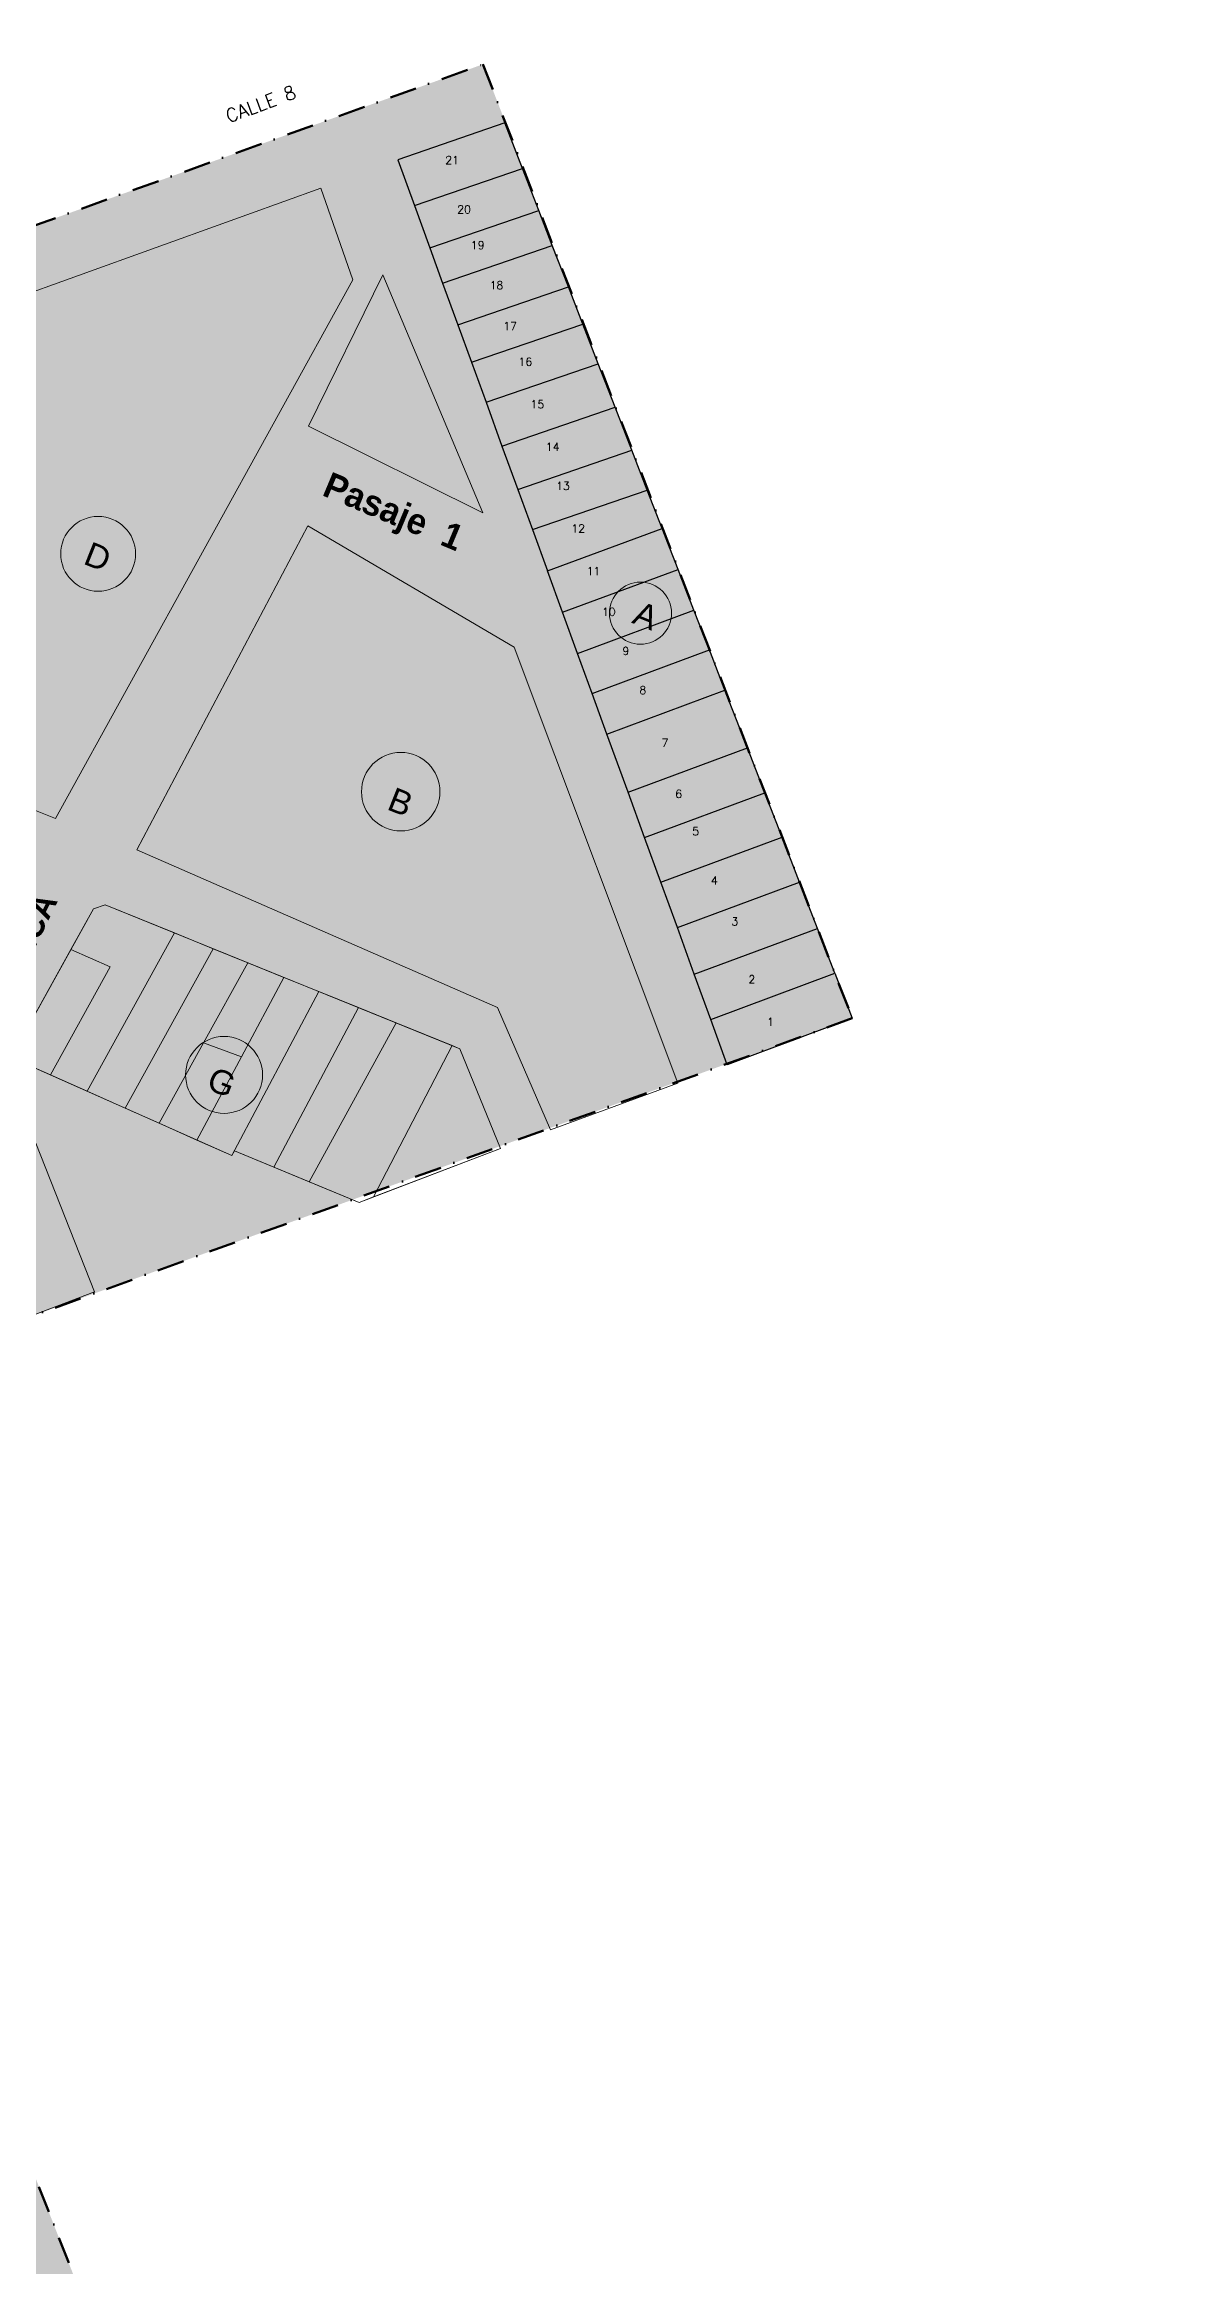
# Model space of a CAD drawing. Header units: millimetres. Extents: x -12449005 to 6504000, y 604360 to 27735491.
# Drawn here: x 713815.4 to 714025.7, y 9106561.2 to 9106977.6 of the extents above; entities that cross this region are included whole.
import ezdxf
from ezdxf.enums import TextEntityAlignment as Align

# ---------------------------------------------------------------- set-up
doc = ezdxf.new("R2010")
doc.units = ezdxf.units.MM
doc.header["$MEASUREMENT"] = 0
doc.header["$PDMODE"] = 3
doc.header["$PDSIZE"] = 0.5
doc.linetypes.add('DASHDOTX2', pattern=[50.8, 25.4, -12.7, 0, -12.7])
doc.linetypes.add('HIDDEN', pattern=[9.525, 6.35, -3.175])
doc.layers.get('0').update_dxf_attribs({"lineweight": 15})
for name, color, linetype, lineweight in [('02-Trazo', 130, 'Continuous', 9), ('A_LIMITES SECTORES', 1, 'DASHDOTX2', 50), ('JL - LOTE PRESCRITO', 190, 'Continuous', 30), ('JL - LOTES EXCEPTUADO', 33, 'Continuous', 30)]:
    doc.layers.add(name, color=color, linetype=linetype, lineweight=lineweight)
for name, color, linetype in [('_CALLES', 251, 'Continuous'), ('_LOTE_INFORMAL', 7, 'Continuous'), ('_LOTE_PERIMETRO', 251, 'Continuous'), ('_LOTE_TEX_NUMLOT', 175, 'Continuous'), ('CALLES', 7, 'Continuous'), ('NUEVA ESPERANZA II', 160, 'Continuous')]:
    doc.layers.add(name, color=color, linetype=linetype)
doc.styles.add('CALLES', font='romans.shx', dxfattribs={"height": 2.5})
doc.styles.add('cota100', font='trebuc.ttf')
doc.styles.add('ROMANS', font='romans.shx')
doc.styles.get("Standard").update_dxf_attribs({"font": 'arial.ttf'})
doc.dimstyles.new('COTA _100', dxfattribs={"dimscale": 1.26, "dimtxt": 0.95, "dimasz": 0.04, "dimexe": 0.06, "dimexo": 0.1, "dimgap": 0.04, "dimtad": 0, "dimzin": 1, "dimdsep": 46, "dimtxsty": 'cota100', "dimblk": 'ARCHTICK', "dimcen": 0.09, "dimdle": 0.06, "dimse1": 1, "dimse2": 1, "dimsd1": 1, "dimsd2": 1, "dimclrd": 256, "dimclre": 178, "dimclrt": 7, "dimaunit": 1, "dimadec": 3, "dimazin": 0, "dimtfac": 1, "dimtmove": 2, "dimatfit": 2, "dimldrblk": 'ARCHTICK', "dimfxl": 1, "dimarcsym": 0})

# ---------------------------------------------------------------- blocks, each defined once
blk = doc.blocks.new('*D51')
at = {"layer": 'DEFPOINTS', "color": 0, "ltscale": 0.3, "transparency": 16777216}
for p in [(711798.11, 9107297.2, 0), (638644.95, 8884680.95), (638646.1, 8884680.58, 0)]:
    blk.add_point(p, dxfattribs=at)
at = {"layer": 'JL - LOTE PRESCRITO', "color": 7, "ltscale": 0.3, "transparency": 16777216, "insert": (1552507.84, 18611954.35), "char_height": 1.425, "attachment_point": 5, "rotation": 71.8094, "style": 'cota100'}
blk.add_mtext('234327.50', dxfattribs=at)
blk = doc.blocks.new('_ARCHTICK')
at = {"color": 0, "linetype": 'ByBlock', "const_width": 0.15}
blk.add_lwpolyline([(-0.5, -0.5), (0.5, 0.5)], dxfattribs=at)
blk = doc.blocks.new('*D53')
at = {"layer": 'DEFPOINTS', "color": 0, "ltscale": 0.3, "transparency": 16777216}
for p in [(711952.33, 9107351.33, 0), (711965.47, 9107341.68, 0), (711966.31, 9107342.82)]:
    blk.add_point(p, dxfattribs=at)
at = {"layer": 'JL - LOTE PRESCRITO', "color": 7, "ltscale": 0.3, "transparency": 16777216, "insert": (6503997.51, 4786217.92), "char_height": 1.425, "attachment_point": 5, "rotation": 323.7083, "style": 'cota100'}
blk.add_mtext('16.31', dxfattribs=at)
blk = doc.blocks.new('*D73')
at = {"layer": 'DEFPOINTS', "color": 0, "linetype": 'HIDDEN', "ltscale": 0.3, "transparency": 16777216}
for p in [(712011.73, 9107605.05, 0), (712012.2, 9107605.85, 0), (4170697.19, 7066169.49, 0)]:
    blk.add_point(p, dxfattribs=at)
at = {"layer": 'NUEVA ESPERANZA II', "color": 7, "linetype": 'HIDDEN', "lineweight": 0, "ltscale": 0.3, "transparency": 16777216, "insert": (2441354.93, 8086888.07, 0), "char_height": 1.197, "attachment_point": 5, "rotation": 329.4494, "style": 'cota100'}
blk.add_mtext('4016212.68', dxfattribs=at)
blk = doc.blocks.new('*D76')
at = {"layer": 'DEFPOINTS', "color": 0, "linetype": 'HIDDEN', "ltscale": 0.3, "transparency": 16777216}
for p in [(712060.23, 9107364.32, 0), (4611601.15, 6212854.71, 0), (4611601.67, 6212855.42, 0)]:
    blk.add_point(p, dxfattribs=at)
at = {"layer": 'NUEVA ESPERANZA II', "color": 7, "linetype": 'HIDDEN', "lineweight": 0, "ltscale": 0.3, "transparency": 16777216, "insert": (2661831.21, 7660110.22, 0), "char_height": 1.197, "attachment_point": 5, "rotation": 323.4146, "style": 'cota100'}
blk.add_mtext('4856398.38', dxfattribs=at)
blk = doc.blocks.new('*D277')
at = {"layer": 'DEFPOINTS', "color": 0, "ltscale": 0.3, "transparency": 16777216}
for p in [(5920851.92, 23470790.36), (5920853.1, 23470789.93, 0), (712025.22, 9107418.43, 0)]:
    blk.add_point(p, dxfattribs=at)
at = {"layer": 'JL - LOTES EXCEPTUADO', "color": 7, "ltscale": 0.3, "transparency": 16777216, "insert": (-3004046.3, 604365.52), "char_height": 1.425, "attachment_point": 5, "rotation": 70.067, "style": 'cota100'}
blk.add_mtext('15278688.71', dxfattribs=at)

msp = doc.modelspace()

# ---------------------------------------------------------------- hatches: boundary and pattern name
at = {"transparency": 33554508}
h = msp.add_hatch(color=71, dxfattribs=at)
h.dxf.hatch_style = 1
h.paths.add_polyline_path([(713758.353, 9106719.387), (713966.816, 9106795.055), (713897.57, 9106973.891), (713629.208, 9106877.361), (713599.427, 9106823.03), (713529.846, 9106696.132), (713306.786, 9106788.683), (713234.32, 9106619.557), (713849.883, 9106358.794), (713884.937, 9106395.346)])

# ---------------------------------------------------------------- linework, layer by layer
at = {"lineweight": 15}
for points, elevation in [([(713873.218, 9106933.509), (713867.179, 9106950.669), (713790.828, 9106923.173), (713764.592, 9106853.633), (713817.469, 9106832.534)], 71.875), ([(713873.218, 9106933.509), (713867.179, 9106950.669), (713790.828, 9106923.173), (713764.592, 9106853.633), (713817.469, 9106832.534)], 71.875), ([(713864.745, 9106887.356), (713903.416, 9106864.644), (713934.107, 9106782.907), (713910.251, 9106774.143), (713900.278, 9106797.086), (713832.68, 9106826.646)], 73.827), ([(713864.745, 9106887.356), (713903.416, 9106864.644), (713934.107, 9106782.907), (713910.251, 9106774.143), (713900.278, 9106797.086), (713832.68, 9106826.646)], 73.827), ([(713900.899, 9106770.661), (713893.223, 9106789.366), (713826.769, 9106816.301), (713824.547, 9106815.575), (713809.149, 9106787.7), (713850.497, 9106769.347), (713850.991, 9106770.219), (713874.362, 9106760.556)], 72.377), ([(713900.899, 9106770.661), (713893.223, 9106789.366), (713826.769, 9106816.301), (713824.547, 9106815.575), (713809.149, 9106787.7), (713850.497, 9106769.347), (713850.991, 9106770.219), (713874.362, 9106760.556)], 72.377)]:
    msp.add_lwpolyline(points, close=True, dxfattribs=dict(at, elevation=elevation))
msp.add_lwpolyline([(713878.811, 9106934.433), (713897.542, 9106889.809), (713864.859, 9106906.086)], close=True, dxfattribs=at)
msp.add_lwpolyline([(713878.811, 9106934.433), (713897.542, 9106889.809), (713864.859, 9106906.086)], close=True, dxfattribs=at)
for centre, radius in [((713825.447, 9106882.127), 7.017), ((713825.447, 9106882.127), 7.017), ((713927.107, 9106870.994), 5.825), ((713882.166, 9106837.54), 7.359), ((713882.166, 9106837.54), 7.359), ((713849.049, 9106784.449), 7.215), ((713849.049, 9106784.449), 7.215)]:
    msp.add_circle(centre, radius)
at = {"layer": '_LOTE_INFORMAL', "lineweight": 15, "elevation": 72.377}
for points in [[(713839.728, 9106811.049), (713826.769, 9106816.301), (713824.547, 9106815.575), (713820.334, 9106807.969)], [(713839.728, 9106811.049), (713826.769, 9106816.301), (713824.547, 9106815.575), (713820.334, 9106807.969)], [(713846.981, 9106808.109), (713839.728, 9106811.049)], [(713846.981, 9106808.109), (713839.728, 9106811.049)], [(713820.334, 9106807.969), (713809.149, 9106787.7), (713816.516, 9106784.43)], [(713820.334, 9106807.969), (713809.149, 9106787.7), (713816.516, 9106784.43)], [(713853.49, 9106805.47), (713846.981, 9106808.109)], [(713853.49, 9106805.47), (713846.981, 9106808.109)], [(713860.242, 9106802.734), (713853.49, 9106805.47)], [(713860.242, 9106802.734), (713853.49, 9106805.47)], [(713866.803, 9106800.075), (713860.242, 9106802.734)], [(713866.803, 9106800.075), (713860.242, 9106802.734)], [(713874.248, 9106797.057), (713866.803, 9106800.075)], [(713874.248, 9106797.057), (713866.803, 9106800.075)], [(713881.32, 9106794.191), (713874.248, 9106797.057)], [(713881.32, 9106794.191), (713874.248, 9106797.057)], [(713891.828, 9106789.931), (713881.32, 9106794.191)], [(713891.828, 9106789.931), (713881.32, 9106794.191)], [(713891.828, 9106789.931), (713893.223, 9106789.366), (713900.899, 9106770.661), (713877.092, 9106761.596)], [(713891.828, 9106789.931), (713893.223, 9106789.366), (713900.899, 9106770.661), (713877.092, 9106761.596)], [(713823.362, 9106781.391), (713830.491, 9106778.227)], [(713823.362, 9106781.391), (713830.491, 9106778.227)], [(713830.491, 9106778.227), (713836.889, 9106775.387)], [(713830.491, 9106778.227), (713836.889, 9106775.387)], [(713836.889, 9106775.387), (713843.973, 9106772.243)], [(713836.889, 9106775.387), (713843.973, 9106772.243)], [(713850.497, 9106769.347), (713850.991, 9106770.219), (713858.384, 9106767.162)], [(713850.497, 9106769.347), (713850.991, 9106770.219), (713858.384, 9106767.162)], [(713858.384, 9106767.162), (713865.01, 9106764.423)], [(713858.384, 9106767.162), (713865.01, 9106764.423)], [(713865.01, 9106764.423), (713874.362, 9106760.556), (713877.092, 9106761.596)], [(713865.01, 9106764.423), (713874.362, 9106760.556), (713877.092, 9106761.596)]]:
    msp.add_lwpolyline(points, dxfattribs=at)
at = {"layer": '_LOTE_INFORMAL', "lineweight": 15}
for points in [[(713823.362, 9106781.391), (713839.728, 9106811.049)], [(713823.362, 9106781.391), (713839.728, 9106811.049)], [(713820.334, 9106807.969), (713827.701, 9106804.699), (713816.516, 9106784.43)], [(713820.334, 9106807.969), (713827.701, 9106804.699), (713816.516, 9106784.43)], [(713830.491, 9106778.227), (713846.981, 9106808.109)], [(713830.491, 9106778.227), (713846.981, 9106808.109)], [(713845.224, 9106790.49), (713853.49, 9106805.47)], [(713845.224, 9106790.49), (713853.49, 9106805.47)], [(713860.242, 9106802.734), (713852.289, 9106787.829)], [(713860.242, 9106802.734), (713852.289, 9106787.829)], [(713866.803, 9106800.075), (713850.497, 9106769.347)], [(713866.803, 9106800.075), (713850.497, 9106769.347)], [(713858.384, 9106767.162), (713874.248, 9106797.057)], [(713858.384, 9106767.162), (713874.248, 9106797.057)], [(713836.889, 9106775.387), (713845.224, 9106790.49)], [(713836.889, 9106775.387), (713845.224, 9106790.49)], [(713845.224, 9106790.49), (713852.289, 9106787.829)], [(713845.224, 9106790.49), (713852.289, 9106787.829)], [(713865.01, 9106764.423), (713881.32, 9106794.191)], [(713865.01, 9106764.423), (713881.32, 9106794.191)], [(713843.973, 9106772.243), (713852.289, 9106787.829)], [(713843.973, 9106772.243), (713852.289, 9106787.829)], [(713877.092, 9106761.596), (713891.828, 9106789.931)], [(713877.092, 9106761.596), (713891.828, 9106789.931)], [(713816.516, 9106784.43), (713823.362, 9106781.391)], [(713816.516, 9106784.43), (713823.362, 9106781.391)], [(713850.497, 9106769.347), (713843.973, 9106772.243)], [(713850.497, 9106769.347), (713843.973, 9106772.243)]]:
    msp.add_lwpolyline(points, dxfattribs=at)
msp.add_lwpolyline([(713813.743, 9106771.644), (713824.752, 9106743.802), (713808.047, 9106737.428), (713796.991, 9106765.119)], close=True, dxfattribs=at)
msp.add_lwpolyline([(713813.743, 9106771.644), (713824.752, 9106743.802), (713808.047, 9106737.428), (713796.991, 9106765.119)], close=True, dxfattribs=at)
at = {"layer": '_LOTE_PERIMETRO', "color": 7, "elevation": 75.337}
for points in [[(713904.986, 9106954.354), (713901.673, 9106962.889), (713881.6, 9106956.009), (713884.731, 9106947.411)], [(713884.731, 9106947.411), (713904.986, 9106954.354)], [(713908.046, 9106946.472), (713904.986, 9106954.354)], [(713884.731, 9106947.411), (713887.622, 9106939.471)], [(713887.622, 9106939.471), (713908.046, 9106946.472)], [(713910.58, 9106939.942), (713908.046, 9106946.472)], [(713887.622, 9106939.471), (713890.017, 9106932.894)], [(713890.017, 9106932.894), (713910.58, 9106939.942)], [(713913.592, 9106932.181), (713910.58, 9106939.942)], [(713890.017, 9106932.894), (713892.864, 9106925.076)], [(713892.864, 9106925.076), (713913.592, 9106932.181)], [(713916.301, 9106925.203), (713913.592, 9106932.181)], [(713892.864, 9106925.076), (713895.423, 9106918.048)], [(713895.423, 9106918.048), (713916.301, 9106925.203)], [(713919.197, 9106917.741), (713916.301, 9106925.203)], [(713895.423, 9106918.048), (713898.161, 9106910.53)], [(713898.161, 9106910.53), (713919.197, 9106917.741)], [(713922.354, 9106909.607), (713919.197, 9106917.741)], [(713898.161, 9106910.53), (713901.144, 9106902.337)], [(713901.144, 9106902.337), (713922.354, 9106909.607)], [(713925.486, 9106901.538), (713922.354, 9106909.607)], [(713901.144, 9106902.337), (713904.104, 9106894.209)], [(713904.104, 9106894.209), (713925.486, 9106901.538)], [(713928.383, 9106894.075), (713925.486, 9106901.538)], [(713904.104, 9106894.209), (713906.841, 9106886.692)], [(713906.841, 9106886.692), (713928.383, 9106894.075)], [(713931.168, 9106886.898), (713928.383, 9106894.075)], [(713906.841, 9106886.692), (713909.673, 9106878.915)], [(713909.673, 9106878.915), (713931.168, 9106886.898)], [(713934.154, 9106879.207), (713931.168, 9106886.898)], [(713912.496, 9106871.163), (713909.673, 9106878.915)], [(713912.496, 9106871.163), (713934.154, 9106879.207)], [(713937.121, 9106871.562), (713934.154, 9106879.207)], [(713915.302, 9106863.458), (713912.496, 9106871.163)], [(713915.302, 9106863.458), (713937.121, 9106871.562)], [(713940.016, 9106864.103), (713937.121, 9106871.562)], [(713918.039, 9106855.941), (713915.302, 9106863.458)], [(713918.039, 9106855.941), (713940.016, 9106864.103)], [(713942.947, 9106856.551), (713940.016, 9106864.103)], [(713920.811, 9106848.33), (713918.039, 9106855.941)], [(713920.811, 9106848.33), (713942.947, 9106856.551)], [(713947.145, 9106845.736), (713942.947, 9106856.551)], [(713924.78, 9106837.43), (713920.811, 9106848.33)], [(713924.78, 9106837.43), (713947.145, 9106845.736)], [(713950.401, 9106837.345), (713947.145, 9106845.736)], [(713927.859, 9106828.973), (713924.78, 9106837.43)], [(713927.859, 9106828.973), (713950.401, 9106837.345)], [(713953.64, 9106829.001), (713950.401, 9106837.345)], [(713930.922, 9106820.563), (713927.859, 9106828.973)], [(713930.922, 9106820.563), (713953.64, 9106829.001)], [(713956.915, 9106820.564), (713953.64, 9106829.001)], [(713934.018, 9106812.06), (713930.922, 9106820.563)], [(713934.018, 9106812.06), (713956.915, 9106820.564)], [(713960.28, 9106811.893), (713956.915, 9106820.564)], [(713937.201, 9106803.321), (713934.018, 9106812.06)], [(713937.201, 9106803.321), (713960.28, 9106811.893)], [(713963.537, 9106803.502), (713960.28, 9106811.893)], [(713940.28, 9106794.864), (713937.201, 9106803.321)], [(713940.28, 9106794.864), (713963.537, 9106803.502)], [(713963.537, 9106803.502), (713966.816, 9106795.055), (713943.38, 9106786.351), (713940.28, 9106794.864)]]:
    msp.add_lwpolyline(points, dxfattribs=at)
at = {"layer": 'A_LIMITES SECTORES', "color": 71, "ltscale": 0.2}
msp.add_lwpolyline([(713599.427, 9106823.03), (713629.208, 9106877.361), (713897.57, 9106973.891), (713966.816, 9106795.055), (713758.353, 9106719.387), (713884.937, 9106395.346), (713849.883, 9106358.794), (713234.32, 9106619.557), (713306.786, 9106788.683), (713529.846, 9106696.132), (713599.427, 9106823.03)], close=True, dxfattribs=at)

# ---------------------------------------------------------------- texts
at = {"layer": '02-Trazo', "color": 7}
for s, p in [('D', (713824.551, 9106879.492)), ('A', (713927.277, 9106868.465)), ('B', (713881.309, 9106833.524)), ('G', (713847.781, 9106780.993))]:
    msp.add_text(s, height=4.5, rotation=338.31859, dxfattribs=at).set_placement(p, align=Align.CENTER)
at = {"layer": '_CALLES', "color": 7, "style": 'CALLES'}
msp.add_text('CALLE 8', height=2.5, rotation=20.51979, dxfattribs=at).set_placement((713855.924, 9106966.453, 0), align=Align.MIDDLE_CENTER)
msp.add_text('CALLE 8', height=2.5, rotation=20.51979, dxfattribs=at).set_placement((713855.924, 9106966.453, 0), align=Align.MIDDLE_CENTER)
at = {"layer": '_LOTE_TEX_NUMLOT', "color": 7, "style": 'ROMANS'}
for s, p in [('21', (713891.804, 9106955.178)), ('21', (713891.804, 9106955.178)), ('20', (713894.038, 9106945.93)), ('20', (713894.038, 9106945.93)), ('19', (713896.591, 9106939.234)), ('19', (713896.591, 9106939.234)), ('18', (713900.114, 9106931.731)), ('18', (713900.114, 9106931.731)), ('17', (713902.667, 9106924.078)), ('17', (713902.667, 9106924.078)), ('16', (713905.539, 9106917.381)), ('16', (713905.539, 9106917.381)), ('15', (713907.773, 9106909.408)), ('15', (713907.773, 9106909.408)), ('14', (713910.645, 9106901.436)), ('14', (713910.645, 9106901.436)), ('13', (713912.56, 9106894.101)), ('13', (713912.56, 9106894.101)), ('12', (713915.432, 9106886.129)), ('12', (713915.432, 9106886.129)), ('11', (713918.305, 9106878.157)), ('11', (713918.305, 9106878.157)), ('10', (713921.177, 9106870.503)), ('10', (713921.177, 9106870.503)), ('9', (713924.368, 9106863.169)), ('9', (713924.368, 9106863.169)), ('8', (713927.56, 9106855.834)), ('8', (713927.56, 9106855.834)), ('7', (713931.708, 9106845.948)), ('7', (713931.708, 9106845.948)), ('6', (713934.262, 9106836.381)), ('6', (713934.262, 9106836.381)), ('5', (713937.453, 9106829.366)), ('5', (713937.453, 9106829.366)), ('4', (713940.963, 9106820.118)), ('4', (713940.963, 9106820.118)), ('3', (713944.793, 9106812.464)), ('3', (713944.793, 9106812.464)), ('2', (713947.984, 9106801.622)), ('2', (713947.984, 9106801.622)), ('1', (713951.495, 9106793.649)), ('1', (713951.495, 9106793.649))]:
    msp.add_text(s, height=1.5, dxfattribs=at).set_placement(p, align=Align.CENTER)
at = {"layer": 'CALLES', "color": 7, "attachment_point": 1}
for s, insert, char_height, width, rotation in [('{\\fComic Sans MS|b1|i0|c0|p66;Pasaje  1}', (713869.074, 9106897.606), 4.80529, 169.97873, 337.31859), ('{\\fComic Sans MS|b1|i0|c0|p66;CALLE ARICA}', (713796.247, 9106782.823), 4.44934, 108.6864, 63.96004)]:
    msp.add_mtext(s, dxfattribs=dict(at, insert=insert, char_height=char_height, width=width, rotation=rotation))

# ---------------------------------------------------------------- dimensions: what is measured, and where the dimension line sits
at = {"layer": 'JL - LOTE PRESCRITO', "ltscale": 0.3}
for base, p1, p2, angle, picture, middle in [((638644.95, 8884680.953, 0), (711798.107, 9107297.202, 0), (638646.098, 8884680.575, 0), 251.80943, '*D51', (1552507.844, 18611954.349, 0)), ((711966.313, 9107342.822, 0), (711952.326, 9107351.331, 0), (711965.473, 9107341.678, 0), 323.70827, '*D53', (6503997.511, 4786217.922, 0))]:
    dim = msp.add_linear_dim(base=base, p1=p1, p2=p2, angle=angle, dimstyle='COTA _100', override={"dimscale": 1.5}, dxfattribs=at)
    dim.commit()
    dim.dimension.update_dxf_attribs({"geometry": picture, "text_midpoint": middle, "dimtype": 161})
at = {"layer": 'JL - LOTES EXCEPTUADO', "ltscale": 0.3}
dim = msp.add_linear_dim(base=(5920851.924857054, 23470790.356056061, 0.000000005), p1=(712025.222492767, 9107418.427517591, 0.000000004), p2=(5920853.097571281, 23470789.930775229, 0.000000001), angle=70.066995566, dimstyle='COTA _100', override={"dimscale": 1.5}, dxfattribs=at)
dim.commit()
dim.dimension.update_dxf_attribs({"geometry": '*D277', "text_midpoint": (-3004046.296434489, 604365.524695335, 0.000000005), "dimtype": 161})
at = {"layer": 'NUEVA ESPERANZA II', "linetype": 'HIDDEN', "lineweight": 0, "ltscale": 0.3}
for p1, p2, distance, picture, middle in [((4170697.188284783, 7066169.48580675, 0.000000001), (712011.729687415, 9107605.053734764, 0.000000001), -0.93001305, '*D73', (2441354.931710498, 8086888.07068019, 0.000000001)), ((712060.231841858, 9107364.317540675, 0.000000001), (4611601.151797256, 6212854.712911038, 0.000000001), 0.875501777, '*D76', (2661831.213635954, 7660110.218227286, 0.000000001))]:
    dim = msp.add_aligned_dim(p1=p1, p2=p2, distance=distance, dimstyle='COTA _100', dxfattribs=at)
    dim.commit()
    dim.dimension.update_dxf_attribs({"geometry": picture, "text_midpoint": middle})

doc.saveas('drawing.dxf')
